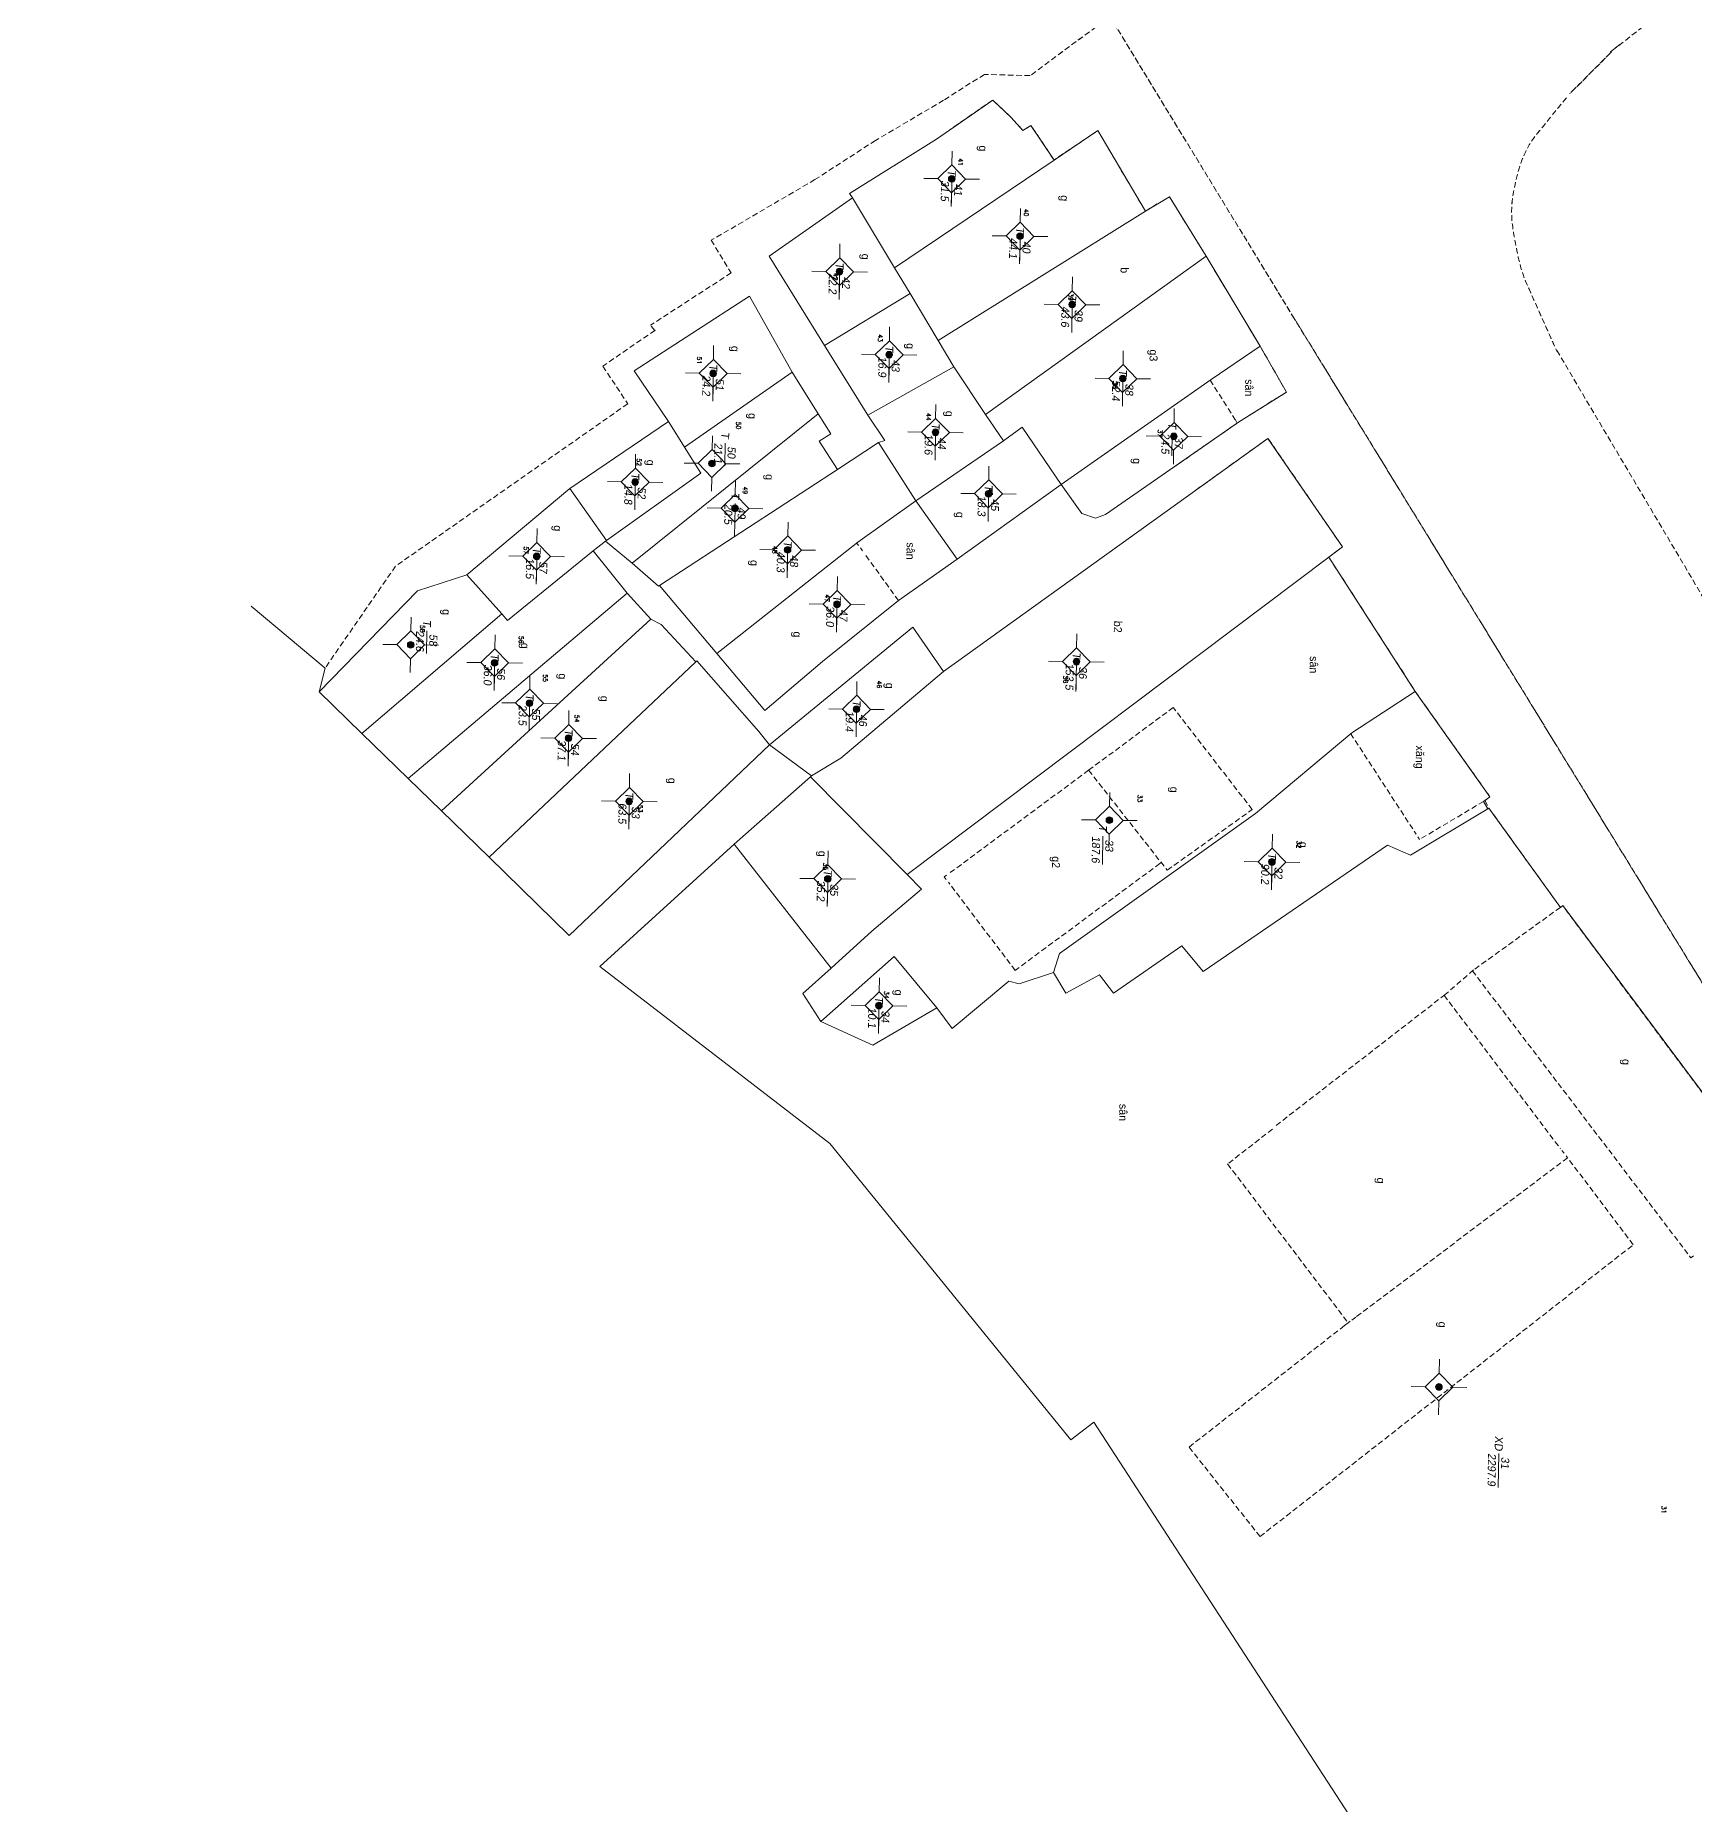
# Model space of a CAD drawing. Extents: x 601689 to 602595, y 1189742 to 1190763.
# Drawn here: x 601705 to 601779.6, y 1190506.8 to 1190586.4 of the extents above; entities that cross this region are included whole.
import ezdxf
from ezdxf.enums import TextEntityAlignment as Align

# ---------------------------------------------------------------- set-up
doc = ezdxf.new("R2010")
doc.units = 0
doc.header["$MEASUREMENT"] = 0
doc.linetypes.add('HIDDEN', pattern=[0.375, 0.25, -0.125])
for name, color, linetype in [('10', 250, 'Continuous'), ('11', 7, 'Continuous'), ('13', 7, 'Continuous'), ('14', 7, 'Continuous'), ('15', 7, 'Continuous'), ('22', 7, 'Continuous'), ('31', 7, 'Continuous'), ('53', 7, 'Continuous')]:
    doc.layers.add(name, color=color, linetype=linetype)
doc.layers.get('0').off()
doc.styles.add('ROMANS', font='ROMANS')
doc.styles.add('TXT', font='vnshx.shx')

# ---------------------------------------------------------------- blocks, each defined once
blk = doc.blocks.new('*M3054305430543054')
at = {"layer": '13', "color": 3, "linetype": 'Continuous', "lineweight": 0}
blk.add_line((602319.919, 1189429.41), (602321.449, 1189429.41), dxfattribs=at)
at = {"layer": '13', "color": 3, "linetype": 'Continuous', "lineweight": 0, "style": 'TXT', "oblique": 7.60551}
blk.add_text('XD', height=0.36, dxfattribs=at).set_placement((602319.8, 1189429.41), align=Align.MIDDLE_RIGHT)
for s, p in [('31', (602320.069, 1189429.71)), ('2297.9', (602319.919, 1189429.11))]:
    blk.add_text(s, height=0.36, dxfattribs=at).set_placement(p, align=Align.MIDDLE_LEFT)
blk = doc.blocks.new('*M3055305530553055')
at = {"layer": '13', "color": 3, "linetype": 'Continuous', "lineweight": 0}
blk.add_line((602296.407, 1189421.551), (602297.427, 1189421.551), dxfattribs=at)
at = {"layer": '13', "color": 3, "linetype": 'Continuous', "lineweight": 0, "style": 'TXT', "oblique": 7.60551}
blk.add_text('T', height=0.36, dxfattribs=at).set_placement((602296.21, 1189421.551), align=Align.MIDDLE_RIGHT)
for s, p in [('32', (602296.557, 1189421.851)), ('90.2', (602296.407, 1189421.251))]:
    blk.add_text(s, height=0.36, dxfattribs=at).set_placement(p, align=Align.MIDDLE_LEFT)
blk = doc.blocks.new('*M3056305630563056')
at = {"layer": '13', "color": 3, "linetype": 'Continuous', "lineweight": 0}
blk.add_line((602277.326, 1189416.855), (602278.346, 1189416.855), dxfattribs=at)
at = {"layer": '13', "color": 3, "linetype": 'Continuous', "lineweight": 0, "style": 'TXT', "oblique": 7.60551}
blk.add_text('T', height=0.36, dxfattribs=at).set_placement((602277.129, 1189416.855), align=Align.MIDDLE_RIGHT)
for s, p in [('37', (602277.476, 1189417.155)), ('24.5', (602277.326, 1189416.555))]:
    blk.add_text(s, height=0.36, dxfattribs=at).set_placement(p, align=Align.MIDDLE_LEFT)
blk = doc.blocks.new('*M3057305730573057')
at = {"layer": '13', "color": 3, "linetype": 'Continuous', "lineweight": 0}
blk.add_line((602274.759, 1189414.523), (602275.779, 1189414.523), dxfattribs=at)
at = {"layer": '13', "color": 3, "linetype": 'Continuous', "lineweight": 0, "style": 'TXT', "oblique": 7.60551}
blk.add_text('T', height=0.36, dxfattribs=at).set_placement((602274.562, 1189414.523), align=Align.MIDDLE_RIGHT)
for s, p in [('52.4', (602274.759, 1189414.223)), ('38', (602274.909, 1189414.823))]:
    blk.add_text(s, height=0.36, dxfattribs=at).set_placement(p, align=Align.MIDDLE_LEFT)
blk = doc.blocks.new('*M3058305830583058')
at = {"layer": '13', "color": 3, "linetype": 'Continuous', "lineweight": 0}
blk.add_line((602294.636, 1189414.205), (602295.911, 1189414.205), dxfattribs=at)
at = {"layer": '13', "color": 3, "linetype": 'Continuous', "lineweight": 0, "style": 'TXT', "oblique": 7.60551}
blk.add_text('T', height=0.36, dxfattribs=at).set_placement((602294.439, 1189414.205), align=Align.MIDDLE_RIGHT)
for s, p in [('33', (602294.786, 1189414.505)), ('187.6', (602294.636, 1189413.905))]:
    blk.add_text(s, height=0.36, dxfattribs=at).set_placement(p, align=Align.MIDDLE_LEFT)
blk = doc.blocks.new('*M3059305930593059')
at = {"layer": '13', "color": 3, "linetype": 'Continuous', "lineweight": 0}
blk.add_line((602287.525, 1189412.619), (602288.8, 1189412.619), dxfattribs=at)
at = {"layer": '13', "color": 3, "linetype": 'Continuous', "lineweight": 0, "style": 'TXT', "oblique": 7.60551}
blk.add_text('T', height=0.36, dxfattribs=at).set_placement((602287.328, 1189412.619), align=Align.MIDDLE_RIGHT)
for s, p in [('36', (602287.675, 1189412.919)), ('153.5', (602287.525, 1189412.319))]:
    blk.add_text(s, height=0.36, dxfattribs=at).set_placement(p, align=Align.MIDDLE_LEFT)
blk = doc.blocks.new('*M3060306030603060')
at = {"layer": '13', "color": 3, "linetype": 'Continuous', "lineweight": 0}
blk.add_line((602271.466, 1189412.191), (602272.486, 1189412.191), dxfattribs=at)
at = {"layer": '13', "color": 3, "linetype": 'Continuous', "lineweight": 0, "style": 'TXT', "oblique": 7.60551}
blk.add_text('T', height=0.36, dxfattribs=at).set_placement((602271.269, 1189412.191), align=Align.MIDDLE_RIGHT)
for s, p in [('43.6', (602271.466, 1189411.891)), ('39', (602271.616, 1189412.491))]:
    blk.add_text(s, height=0.36, dxfattribs=at).set_placement(p, align=Align.MIDDLE_LEFT)
blk = doc.blocks.new('*M3061306130613061')
at = {"layer": '13', "color": 3, "linetype": 'Continuous', "lineweight": 0}
blk.add_line((602268.422, 1189409.803), (602269.442, 1189409.803), dxfattribs=at)
at = {"layer": '13', "color": 3, "linetype": 'Continuous', "lineweight": 0, "style": 'TXT', "oblique": 7.60551}
blk.add_text('T', height=0.36, dxfattribs=at).set_placement((602268.225, 1189409.803), align=Align.MIDDLE_RIGHT)
for s, p in [('44.1', (602268.422, 1189409.503)), ('40', (602268.572, 1189410.103))]:
    blk.add_text(s, height=0.36, dxfattribs=at).set_placement(p, align=Align.MIDDLE_LEFT)
blk = doc.blocks.new('*M3062306230623062')
at = {"layer": '13', "color": 3, "linetype": 'Continuous', "lineweight": 0}
blk.add_line((602280.031, 1189408.552), (602281.051, 1189408.552), dxfattribs=at)
at = {"layer": '13', "color": 3, "linetype": 'Continuous', "lineweight": 0, "style": 'TXT', "oblique": 7.60551}
for s, p in [('45', (602280.181, 1189408.852)), ('18.3', (602280.031, 1189408.252))]:
    blk.add_text(s, height=0.36, dxfattribs=at).set_placement(p, align=Align.MIDDLE_LEFT)
blk.add_text('T', height=0.36, dxfattribs=at).set_placement((602279.834, 1189408.552), align=Align.MIDDLE_RIGHT)
blk = doc.blocks.new('*M3063306330633063')
at = {"layer": '13', "color": 3, "linetype": 'Continuous', "lineweight": 0}
blk.add_line((602265.886, 1189406.691), (602266.906, 1189406.691), dxfattribs=at)
at = {"layer": '13', "color": 3, "linetype": 'Continuous', "lineweight": 0, "style": 'TXT', "oblique": 7.60551}
blk.add_text('T', height=0.36, dxfattribs=at).set_placement((602265.689, 1189406.691), align=Align.MIDDLE_RIGHT)
for s, p in [('31.5', (602265.886, 1189406.391)), ('41', (602266.036, 1189406.991))]:
    blk.add_text(s, height=0.36, dxfattribs=at).set_placement(p, align=Align.MIDDLE_LEFT)
blk = doc.blocks.new('*M3064306430643064')
at = {"layer": '13', "color": 3, "linetype": 'Continuous', "lineweight": 0}
blk.add_line((602277.3, 1189406.125), (602278.32, 1189406.125), dxfattribs=at)
at = {"layer": '13', "color": 3, "linetype": 'Continuous', "lineweight": 0, "style": 'TXT', "oblique": 7.60551}
for s, p in [('44', (602277.45, 1189406.425)), ('19.6', (602277.3, 1189405.825))]:
    blk.add_text(s, height=0.36, dxfattribs=at).set_placement(p, align=Align.MIDDLE_LEFT)
blk.add_text('T', height=0.36, dxfattribs=at).set_placement((602277.103, 1189406.125), align=Align.MIDDLE_RIGHT)
blk = doc.blocks.new('*M3065306530653065')
at = {"layer": '13', "color": 3, "linetype": 'Continuous', "lineweight": 0}
blk.add_line((602273.839, 1189403.993), (602274.859, 1189403.993), dxfattribs=at)
at = {"layer": '13', "color": 3, "linetype": 'Continuous', "lineweight": 0, "style": 'TXT', "oblique": 7.60551}
blk.add_text('T', height=0.36, dxfattribs=at).set_placement((602273.642, 1189403.993), align=Align.MIDDLE_RIGHT)
for s, p in [('43', (602273.989, 1189404.293)), ('16.9', (602273.839, 1189403.693))]:
    blk.add_text(s, height=0.36, dxfattribs=at).set_placement(p, align=Align.MIDDLE_LEFT)
blk = doc.blocks.new('*M3066306630663066')
at = {"layer": '13', "color": 3, "linetype": 'Continuous', "lineweight": 0}
blk.add_line((602303.128, 1189403.957), (602304.148, 1189403.957), dxfattribs=at)
at = {"layer": '13', "color": 3, "linetype": 'Continuous', "lineweight": 0, "style": 'TXT', "oblique": 7.60551}
blk.add_text('T', height=0.36, dxfattribs=at).set_placement((602302.931, 1189403.957), align=Align.MIDDLE_RIGHT)
for s, p in [('34', (602303.278, 1189404.257)), ('10.1', (602303.128, 1189403.657))]:
    blk.add_text(s, height=0.36, dxfattribs=at).set_placement(p, align=Align.MIDDLE_LEFT)
blk = doc.blocks.new('*M3067306730673067')
at = {"layer": '13', "color": 3, "linetype": 'Continuous', "lineweight": 0}
blk.add_line((602289.809, 1189402.751), (602290.829, 1189402.751), dxfattribs=at)
at = {"layer": '13', "color": 3, "linetype": 'Continuous', "lineweight": 0, "style": 'TXT', "oblique": 7.60551}
for s, p in [('46', (602289.959, 1189403.051)), ('19.4', (602289.809, 1189402.451))]:
    blk.add_text(s, height=0.36, dxfattribs=at).set_placement(p, align=Align.MIDDLE_LEFT)
blk.add_text('T', height=0.36, dxfattribs=at).set_placement((602289.612, 1189402.751), align=Align.MIDDLE_RIGHT)
blk = doc.blocks.new('*M3068306830683068')
at = {"layer": '13', "color": 3, "linetype": 'Continuous', "lineweight": 0}
blk.add_line((602285.101, 1189401.807), (602286.121, 1189401.807), dxfattribs=at)
at = {"layer": '13', "color": 3, "linetype": 'Continuous', "lineweight": 0, "style": 'TXT', "oblique": 7.60551}
blk.add_text('T', height=0.36, dxfattribs=at).set_placement((602284.904, 1189401.807), align=Align.MIDDLE_RIGHT)
for s, p in [('36.0', (602285.101, 1189401.507)), ('47', (602285.251, 1189402.107))]:
    blk.add_text(s, height=0.36, dxfattribs=at).set_placement(p, align=Align.MIDDLE_LEFT)
blk = doc.blocks.new('*M3069306930693069')
at = {"layer": '13', "color": 3, "linetype": 'Continuous', "lineweight": 0}
blk.add_line((602270.134, 1189401.705), (602271.154, 1189401.705), dxfattribs=at)
at = {"layer": '13', "color": 3, "linetype": 'Continuous', "lineweight": 0, "style": 'TXT', "oblique": 7.60551}
blk.add_text('T', height=0.36, dxfattribs=at).set_placement((602269.937, 1189401.705), align=Align.MIDDLE_RIGHT)
for s, p in [('42', (602270.284, 1189402.005)), ('22.2', (602270.134, 1189401.405))]:
    blk.add_text(s, height=0.36, dxfattribs=at).set_placement(p, align=Align.MIDDLE_LEFT)
blk = doc.blocks.new('*M3070307030703070')
at = {"layer": '13', "color": 3, "linetype": 'Continuous', "lineweight": 0}
blk.add_line((602297.455, 1189401.567), (602298.475, 1189401.567), dxfattribs=at)
at = {"layer": '13', "color": 3, "linetype": 'Continuous', "lineweight": 0, "style": 'TXT', "oblique": 7.60551}
blk.add_text('T', height=0.36, dxfattribs=at).set_placement((602297.258, 1189401.567), align=Align.MIDDLE_RIGHT)
for s, p in [('35', (602297.605, 1189401.867)), ('35.2', (602297.455, 1189401.267))]:
    blk.add_text(s, height=0.36, dxfattribs=at).set_placement(p, align=Align.MIDDLE_LEFT)
blk = doc.blocks.new('*M3071307130713071')
at = {"layer": '13', "color": 3, "linetype": 'Continuous', "lineweight": 0}
blk.add_line((602282.686, 1189399.549), (602283.706, 1189399.549), dxfattribs=at)
at = {"layer": '13', "color": 3, "linetype": 'Continuous', "lineweight": 0, "style": 'TXT', "oblique": 7.60551}
blk.add_text('T', height=0.36, dxfattribs=at).set_placement((602282.489, 1189399.549), align=Align.MIDDLE_RIGHT)
for s, p in [('40.3', (602282.686, 1189399.249)), ('48', (602282.836, 1189399.849))]:
    blk.add_text(s, height=0.36, dxfattribs=at).set_placement(p, align=Align.MIDDLE_LEFT)
blk = doc.blocks.new('*M3072307230723072')
at = {"layer": '13', "color": 3, "linetype": 'Continuous', "lineweight": 0}
blk.add_line((602280.853, 1189397.154), (602281.873, 1189397.154), dxfattribs=at)
at = {"layer": '13', "color": 3, "linetype": 'Continuous', "lineweight": 0, "style": 'TXT', "oblique": 7.60551}
blk.add_text('T', height=0.36, dxfattribs=at).set_placement((602280.656, 1189397.154), align=Align.MIDDLE_RIGHT)
for s, p in [('20.5', (602280.853, 1189396.854)), ('49', (602281.003, 1189397.454))]:
    blk.add_text(s, height=0.36, dxfattribs=at).set_placement(p, align=Align.MIDDLE_LEFT)
blk = doc.blocks.new('*M3073307330733073')
at = {"layer": '13', "color": 3, "linetype": 'Continuous', "lineweight": 0}
blk.add_line((602278.85, 1189396.088), (602279.87, 1189396.088), dxfattribs=at)
at = {"layer": '13', "color": 3, "linetype": 'Continuous', "lineweight": 0, "style": 'TXT', "oblique": 7.60551}
blk.add_text('T', height=0.36, dxfattribs=at).set_placement((602278.653, 1189396.088), align=Align.MIDDLE_RIGHT)
for s, p in [('50', (602279, 1189396.388)), ('21.1', (602278.85, 1189395.788))]:
    blk.add_text(s, height=0.36, dxfattribs=at).set_placement(p, align=Align.MIDDLE_LEFT)
blk = doc.blocks.new('*M3074307430743074')
at = {"layer": '13', "color": 3, "linetype": 'Continuous', "lineweight": 0}
blk.add_line((602274.795, 1189396.084), (602275.815, 1189396.084), dxfattribs=at)
at = {"layer": '13', "color": 3, "linetype": 'Continuous', "lineweight": 0, "style": 'TXT', "oblique": 7.60551}
blk.add_text('T', height=0.36, dxfattribs=at).set_placement((602274.598, 1189396.084), align=Align.MIDDLE_RIGHT)
for s, p in [('51', (602274.945, 1189396.384)), ('24.2', (602274.795, 1189395.784))]:
    blk.add_text(s, height=0.36, dxfattribs=at).set_placement(p, align=Align.MIDDLE_LEFT)
blk = doc.blocks.new('*M3075307530753075')
at = {"layer": '13', "color": 3, "linetype": 'Continuous', "lineweight": 0}
blk.add_line((602279.732, 1189392.643), (602280.752, 1189392.643), dxfattribs=at)
at = {"layer": '13', "color": 3, "linetype": 'Continuous', "lineweight": 0, "style": 'TXT', "oblique": 7.60551}
for s, p in [('52', (602279.882, 1189392.943)), ('14.8', (602279.732, 1189392.343))]:
    blk.add_text(s, height=0.36, dxfattribs=at).set_placement(p, align=Align.MIDDLE_LEFT)
blk.add_text('T', height=0.36, dxfattribs=at).set_placement((602279.535, 1189392.643), align=Align.MIDDLE_RIGHT)
blk = doc.blocks.new('*M3076307630763076')
at = {"layer": '13', "color": 3, "linetype": 'Continuous', "lineweight": 0}
blk.add_line((602294.103, 1189392.585), (602295.123, 1189392.585), dxfattribs=at)
at = {"layer": '13', "color": 3, "linetype": 'Continuous', "lineweight": 0, "style": 'TXT', "oblique": 7.60551}
for s, p in [('53', (602294.253, 1189392.885)), ('63.5', (602294.103, 1189392.285))]:
    blk.add_text(s, height=0.36, dxfattribs=at).set_placement(p, align=Align.MIDDLE_LEFT)
blk.add_text('T', height=0.36, dxfattribs=at).set_placement((602293.906, 1189392.585), align=Align.MIDDLE_RIGHT)
blk = doc.blocks.new('*M3077307730773077')
at = {"layer": '13', "color": 3, "linetype": 'Continuous', "lineweight": 0}
blk.add_line((602291.304, 1189389.813), (602292.324, 1189389.813), dxfattribs=at)
at = {"layer": '13', "color": 3, "linetype": 'Continuous', "lineweight": 0, "style": 'TXT', "oblique": 7.60551}
blk.add_text('T', height=0.36, dxfattribs=at).set_placement((602291.107, 1189389.813), align=Align.MIDDLE_RIGHT)
for s, p in [('54', (602291.454, 1189390.113)), ('37.1', (602291.304, 1189389.513))]:
    blk.add_text(s, height=0.36, dxfattribs=at).set_placement(p, align=Align.MIDDLE_LEFT)
blk = doc.blocks.new('*M3078307830783078')
at = {"layer": '13', "color": 3, "linetype": 'Continuous', "lineweight": 0}
blk.add_line((602283.141, 1189388.261), (602284.161, 1189388.261), dxfattribs=at)
at = {"layer": '13', "color": 3, "linetype": 'Continuous', "lineweight": 0, "style": 'TXT', "oblique": 7.60551}
blk.add_text('T', height=0.36, dxfattribs=at).set_placement((602282.944, 1189388.261), align=Align.MIDDLE_RIGHT)
for s, p in [('16.5', (602283.141, 1189387.961)), ('57', (602283.291, 1189388.561))]:
    blk.add_text(s, height=0.36, dxfattribs=at).set_placement(p, align=Align.MIDDLE_LEFT)
blk = doc.blocks.new('*M3079307930793079')
at = {"layer": '13', "color": 3, "linetype": 'Continuous', "lineweight": 0}
blk.add_line((602289.746, 1189388.031), (602290.766, 1189388.031), dxfattribs=at)
at = {"layer": '13', "color": 3, "linetype": 'Continuous', "lineweight": 0, "style": 'TXT', "oblique": 7.60551}
blk.add_text('T', height=0.36, dxfattribs=at).set_placement((602289.549, 1189388.031), align=Align.MIDDLE_RIGHT)
for s, p in [('55', (602289.896, 1189388.331)), ('23.5', (602289.746, 1189387.731))]:
    blk.add_text(s, height=0.36, dxfattribs=at).set_placement(p, align=Align.MIDDLE_LEFT)
blk = doc.blocks.new('*M3080308030803080')
at = {"layer": '13', "color": 3, "linetype": 'Continuous', "lineweight": 0}
blk.add_line((602287.955, 1189386.435), (602288.975, 1189386.435), dxfattribs=at)
at = {"layer": '13', "color": 3, "linetype": 'Continuous', "lineweight": 0, "style": 'TXT', "oblique": 7.60551}
blk.add_text('T', height=0.36, dxfattribs=at).set_placement((602287.758, 1189386.435), align=Align.MIDDLE_RIGHT)
for s, p in [('56', (602288.105, 1189386.735)), ('36.0', (602287.955, 1189386.135))]:
    blk.add_text(s, height=0.36, dxfattribs=at).set_placement(p, align=Align.MIDDLE_LEFT)
blk = doc.blocks.new('*M3081308130813081')
at = {"layer": '13', "color": 3, "linetype": 'Continuous', "lineweight": 0}
blk.add_line((602287.202, 1189382.645), (602288.222, 1189382.645), dxfattribs=at)
at = {"layer": '13', "color": 3, "linetype": 'Continuous', "lineweight": 0, "style": 'TXT', "oblique": 7.60551}
blk.add_text('T', height=0.36, dxfattribs=at).set_placement((602287.005, 1189382.645), align=Align.MIDDLE_RIGHT)
for s, p in [('58', (602287.352, 1189382.945)), ('24.6', (602287.202, 1189382.345))]:
    blk.add_text(s, height=0.36, dxfattribs=at).set_placement(p, align=Align.MIDDLE_LEFT)
blk = doc.blocks.new('Q')
at = {"color": 7, "linetype": 'Continuous', "lineweight": 0, "style": 'TXT'}
for s, height, p in [('%%167o v%%207 th%%184ng 10 n%%168m 2001 %%174%%213n th%%184ng 5 n%%168m 2002', 0.5, (0, 5.4)), ('Ki%%211m tra th%%184ng      n%%168m', 0.5, (21, 5.4)), ('C%%172 quan %%174o v%%207: X%%221 nghi%%214p PTCN Tr%%190c %%174%%222a - B%%182n %%174%%229 ', 0.5, (0, 4.4)), ('C%%172 quan ki%%211m tra: C%%171ng ty XNK v%%181 t%%173 v%%202n d%%222ch v%%244 %%167o %%174%%185c B%%182n %%174%%229', 0.499998, (21, 4.4))]:
    blk.add_text(s, height=height, dxfattribs=at).set_placement(p)
blk = doc.blocks.new('CENTRD')
at = {"layer": '11', "linetype": 'Continuous', "lineweight": 0}
h = blk.add_hatch(color=2, dxfattribs=at)
edge = h.paths.add_edge_path()
edge.add_arc((0, 0), 0.15, 0, 360)
at = {"layer": '11', "color": 2, "linetype": 'Continuous', "lineweight": 0}
for p, q in [((0, 1.25), (0, 0.625)), ((-0.625, 0), (-1.25, 0)), ((0, 0.625), (-0.625, 0)), ((-0.625, 0), (0, -0.625)), ((0.625, 0), (0, 0.625)), ((0, -0.625), (0.625, 0)), ((1.25, 0), (0.625, 0)), ((0, -0.625), (0, -1.25))]:
    blk.add_line(p, q, dxfattribs=at)
blk.add_circle((0, 0), 0.15, dxfattribs=at)

msp = doc.modelspace()

# ---------------------------------------------------------------- linework, layer by layer
at = {"layer": '10', "color": 7, "linetype": 'Continuous', "lineweight": 0}
for p, q in [((601750.806, 1190580.824), (601743.629, 1190575.972)), ((601741.733, 1190579.118), (601743.629, 1190575.972)), ((601754.914, 1190578.527), (601745.595, 1190572.705)), ((601743.629, 1190575.972), (601744.323, 1190574.812)), ((601757.647, 1190576.499), (601747.719, 1190569.376)), ((601757.647, 1190576.499), (601760.082, 1190572.445)), ((601740.471, 1190572.475), (601744.323, 1190574.812)), ((601744.323, 1190574.812), (601745.595, 1190572.705)), ((601745.595, 1190572.705), (601746.298, 1190571.524)), ((601742.418, 1190569.338), (601740.471, 1190572.475)), ((601734.168, 1190567.911), (601739.024, 1190571.275)), ((601739.024, 1190571.275), (601740.188, 1190569.409)), ((601742.418, 1190569.338), (601746.298, 1190571.524)), ((601746.298, 1190571.524), (601747.719, 1190569.376)), ((601740.188, 1190569.409), (601731.816, 1190562.683)), ((601747.719, 1190569.376), (601748.523, 1190568.194)), ((601729.003, 1190566.052), (601733.454, 1190569.061)), ((601733.454, 1190569.061), (601734.168, 1190567.911)), ((601741.064, 1190566.906), (601742.901, 1190568.121)), ((601744.585, 1190565.488), (601742.901, 1190568.121)), ((601744.585, 1190565.488), (601748.523, 1190568.194)), ((601733.053, 1190561.686), (601741.064, 1190566.906)), ((601751.125, 1190566.229), (601746.439, 1190562.862)), ((601724.379, 1190562.165), (601729.003, 1190566.052)), ((601729.003, 1190566.052), (601730.661, 1190563.709)), ((601746.439, 1190562.862), (601744.585, 1190565.488)), ((601730.61, 1190563.669), (601730.064, 1190563.247)), ((601730.064, 1190563.247), (601731.597, 1190561.336)), ((601730.61, 1190563.669), (601730.661, 1190563.709)), ((601730.61, 1190563.669), (601731.816, 1190562.683)), ((601731.816, 1190562.683), (601733.002, 1190561.646)), ((601744.195, 1190548.673), (601763.171, 1190562.953)), ((601763.171, 1190562.953), (601767.059, 1190556.919)), ((601724.379, 1190562.165), (601725.955, 1190560.404)), ((601733.002, 1190561.646), (601733.053, 1190561.686)), ((601735.63, 1190558.621), (601733.053, 1190561.686)), ((601731.597, 1190561.336), (601721.733, 1190553.001)), ((601731.597, 1190561.336), (601732.662, 1190560.171)), ((601725.955, 1190560.404), (601719.65, 1190555.02)), ((601732.662, 1190560.171), (601723.233, 1190551.54)), ((601734.676, 1190558.254), (601725.374, 1190549.451)), ((601739.886, 1190553.112), (601739.835, 1190553.072)), ((601739.835, 1190553.072), (601744.195, 1190548.673)), ((601736.413, 1190550.05), (601740.777, 1190544.469))]:
    msp.add_line(p, q, dxfattribs=at)
for points in [[(601750.806, 1190580.824), (601749.767, 1190582.378), (601749.394, 1190582.153), (601748.872, 1190582.74), (601748.043, 1190583.521), (601745.508, 1190581.766), (601741.594, 1190579.32), (601741.733, 1190579.118)], [(601754.914, 1190578.527), (601752.774, 1190582.147), (601750.806, 1190580.824)], [(601740.471, 1190572.475), (601737.976, 1190576.499), (601741.733, 1190579.118)], [(601754.914, 1190578.527), (601756.004, 1190579.172), (601757.647, 1190576.499)], [(601733.454, 1190569.061), (601731.905, 1190571.332), (601737.101, 1190574.701), (601739.024, 1190571.275)], [(601760.082, 1190572.445), (601757.881, 1190570.956), (601751.125, 1190566.229)], [(601760.082, 1190572.445), (601761.264, 1190570.38), (601759.105, 1190569.029), (601753.127, 1190564.871), (601752.676, 1190564.717), (601752.057, 1190564.915), (601751.125, 1190566.229)], [(601740.188, 1190569.409), (601740.756, 1190568.501), (601740.231, 1190568.168), (601741.064, 1190566.906)], [(601742.901, 1190568.121), (601743.192, 1190568.207), (601742.418, 1190569.338)], [(601748.523, 1190568.194), (601749.371, 1190568.803), (601751.125, 1190566.229)], [(601734.168, 1190567.911), (601734.902, 1190566.731), (601730.661, 1190563.709)], [(601763.171, 1190562.953), (601763.788, 1190563.415), (601760.434, 1190568.301), (601745.831, 1190557.811)], [(601744.585, 1190565.488), (601741.98, 1190563.623), (601735.63, 1190558.621)], [(601730.064, 1190563.247), (601726.211, 1190560.11), (601725.955, 1190560.404)], [(601746.439, 1190562.862), (601743.804, 1190560.999), (601740.376, 1190558.265), (601737.785, 1190556.06), (601735.63, 1190558.621)], [(601717.726, 1190556.896), (601722.149, 1190561.436), (601724.379, 1190562.165)], [(601732.662, 1190560.171), (601733.119, 1190559.925), (601734.676, 1190558.254)], [(601737.995, 1190554.508), (601744.447, 1190559.8), (601745.831, 1190557.811)], [(601737.995, 1190554.508), (601737.513, 1190555.114), (601734.726, 1190558.293), (601734.676, 1190558.254)], [(601745.831, 1190557.811), (601741.207, 1190553.914), (601739.886, 1190553.112)], [(601767.059, 1190556.919), (601764.204, 1190555.059), (601759.873, 1190551.427), (601751.057, 1190545.119), (601750.774, 1190544.262)], [(601767.059, 1190556.919), (601770.424, 1190552.173), (601770.141, 1190551.967), (601770.327, 1190551.634)], [(601770.327, 1190551.634), (601766.848, 1190549.552), (601765.814, 1190549.996), (601757.516, 1190544.31), (601756.552, 1190545.473), (601753.482, 1190543.345), (601752.843, 1190544.164), (601751.342, 1190543.344), (601750.774, 1190544.262)], [(601770.327, 1190551.634), (601770.377, 1190551.664), (601773.596, 1190547.2), (601773.698, 1190547.278), (601785.443, 1190531.576), (601793.02, 1190521.102), (601798.57, 1190511.665), (601797.217, 1190510.704)], [(601740.777, 1190544.469), (601742.6, 1190546.124), (601744.836, 1190548.024), (601744.195, 1190548.673)], [(601745.523, 1190542.674), (601743.604, 1190544.991), (601740.314, 1190542.065)], [(601740.314, 1190542.065), (601739.502, 1190543.326), (601740.777, 1190544.469)], [(601750.774, 1190544.262), (601749.238, 1190543.753), (601748.77, 1190543.88), (601746.22, 1190541.744), (601745.523, 1190542.674)], [(601745.523, 1190542.674), (601742.649, 1190541.003), (601740.314, 1190542.065)]]:
    msp.add_lwpolyline(points, dxfattribs=at)
at = {"layer": '14', "color": 6, "linetype": 'HIDDEN', "lineweight": 0}
for p, q in [((601757.83, 1190570.917), (601758.986, 1190569.101)), ((601758.986, 1190569.101), (601759.054, 1190568.99)), ((601742.008, 1190563.483), (601741.929, 1190563.584)), ((601742.184, 1190563.241), (601742.086, 1190563.372)), ((601743.804, 1190560.999), (601742.272, 1190563.12)), ((601752.36, 1190553.371), (601756.047, 1190556.1)), ((601756.047, 1190556.1), (601756.168, 1190556.189)), ((601759.726, 1190551.599), (601756.168, 1190556.189)), ((601764.153, 1190555.019), (601767.101, 1190550.498)), ((601752.36, 1190553.371), (601746.096, 1190548.736)), ((601752.36, 1190553.371), (601755.898, 1190548.872)), ((601770.141, 1190551.967), (601767.257, 1190550.256)), ((601755.898, 1190548.872), (601759.615, 1190551.521)), ((601759.615, 1190551.521), (601759.726, 1190551.599)), ((601767.179, 1190550.377), (601767.257, 1190550.256)), ((601755.572, 1190549.176), (601749.056, 1190544.366)), ((601755.623, 1190549.216), (601755.572, 1190549.176)), ((601745.965, 1190548.648), (601745.863, 1190548.569)), ((601745.952, 1190548.448), (601745.863, 1190548.569)), ((601749.056, 1190544.366), (601746.05, 1190548.327)), ((601773.596, 1190547.2), (601769.687, 1190544.383)), ((601769.687, 1190544.383), (601768.412, 1190543.28)), ((601769.637, 1190544.344), (601779.411, 1190531.508)), ((601768.412, 1190543.28), (601760.72, 1190537.325)), ((601768.361, 1190543.241), (601773.597, 1190536.348)), ((601760.638, 1190537.227), (601758.617, 1190535.654)), ((601773.666, 1190536.267), (601773.765, 1190536.136)), ((601773.853, 1190536.015), (601773.922, 1190535.925)), ((601758.617, 1190535.654), (601764.039, 1190528.509)), ((601773.922, 1190535.925), (601764.403, 1190528.784)), ((601776.878, 1190532.023), (601773.922, 1190535.925)), ((601760.077, 1190518.893), (601776.878, 1190532.023)), ((601779.411, 1190531.508), (601779.46, 1190531.438)), ((601779.582, 1190531.526), (601779.46, 1190531.438)), ((601764.383, 1190528.764), (601764.201, 1190528.627)), ((601756.882, 1190522.918), (601763.877, 1190528.382)), ((601763.877, 1190528.382), (601764.039, 1190528.509)), ((601764.13, 1190528.588), (601764.039, 1190528.509)), ((601757.02, 1190522.736), (601756.882, 1190522.918)), ((601760.077, 1190518.893), (601757.02, 1190522.736))]:
    msp.add_line(p, q, dxfattribs=at)
at = {"layer": '22', "color": 7, "linetype": 'HIDDEN', "lineweight": 0}
for p, q in [((601752.699, 1190586.818), (601749.728, 1190584.619)), ((601752.097, 1190586.373), (601749.728, 1190584.619)), ((601753.889, 1190586.347), (601760.895, 1190574.865)), ((601775.833, 1190585.63), (601774.018, 1190583.805)), ((601776.276, 1190586.022), (601775.844, 1190585.69)), ((601747.669, 1190584.677), (601745.833, 1190583.511)), ((601747.669, 1190584.677), (601745.833, 1190583.511)), ((601749.728, 1190584.619), (601747.669, 1190584.677)), ((601749.728, 1190584.619), (601747.669, 1190584.677)), ((601745.833, 1190583.511), (601742.767, 1190581.704)), ((601742.767, 1190581.704), (601740.043, 1190579.941)), ((601740.043, 1190579.941), (601735.375, 1190577.215)), ((601735.375, 1190577.215), (601736.266, 1190575.743)), ((601736.266, 1190575.743), (601732.643, 1190573.392)), ((601757.647, 1190576.499), (601760.082, 1190572.445)), ((601760.895, 1190574.865), (601787.228, 1190532.001)), ((601732.84, 1190573.16), (601732.643, 1190573.392)), ((601732.84, 1190573.16), (601730.498, 1190571.552)), ((601773.439, 1190572.252), (601784.24, 1190554.024)), ((601730.498, 1190571.552), (601731.615, 1190569.856)), ((601731.615, 1190569.856), (601721.164, 1190562.549)), ((601763.788, 1190563.415), (601763.171, 1190562.953)), ((601721.164, 1190562.549), (601717.991, 1190557.962)), ((601763.171, 1190562.953), (601767.059, 1190556.919)), ((601767.059, 1190556.919), (601770.424, 1190552.173)), ((601770.424, 1190552.173), (601770.192, 1190552.006)), ((601770.192, 1190552.006), (601770.377, 1190551.664)), ((601773.596, 1190547.2), (601770.377, 1190551.664)), ((601773.698, 1190547.278), (601773.596, 1190547.2)), ((601783.379, 1190534.304), (601773.698, 1190547.278))]:
    msp.add_line(p, q, dxfattribs=at)
for points in [[(601824.973, 1190623.409), (601816.282, 1190616.727), (601775.844, 1190585.69)], [(601749.458, 1190591.913), (601753.677, 1190586.695), (601761.541, 1190573.816), (601787.228, 1190532.001)], [(601775.894, 1190585.69), (601774.018, 1190583.805)], [(601750.806, 1190580.824), (601749.767, 1190582.378), (601749.394, 1190582.153), (601748.872, 1190582.74), (601748.043, 1190583.521), (601746.256, 1190582.286)], [(601754.914, 1190578.527), (601752.774, 1190582.147), (601750.806, 1190580.824)], [(601754.914, 1190578.527), (601756.004, 1190579.172), (601757.647, 1190576.499)], [(601760.082, 1190572.445), (601761.264, 1190570.38), (601759.105, 1190569.029), (601756.287, 1190567.068)], [(601763.171, 1190562.953), (601763.788, 1190563.415), (601760.434, 1190568.301), (601757.071, 1190565.886)]]:
    msp.add_lwpolyline(points, dxfattribs=at)
for points, knots in [([(601773.865, 1190583.627), (601773.404, 1190583.06), (601772.944, 1190582.493), (601772.483, 1190581.926), (601771.91, 1190581.222), (601771.657, 1190580.285), (601771.488, 1190579.39), (601771.382, 1190578.834), (601771.371, 1190578.254), (601771.464, 1190577.7), (601771.604, 1190576.864), (601771.745, 1190576.007), (601772.09, 1190575.231), (601772.511, 1190574.289), (601772.931, 1190573.346), (601773.351, 1190572.404)], [0, 0, 0, 0, 0.178962, 0.178962, 0.178962, 0.40141, 0.40141, 0.40141, 0.539371, 0.539371, 0.539371, 0.747256, 0.747256, 0.747256, 1, 1, 1, 1]), ([(601773.865, 1190583.627), (601773.404, 1190583.06), (601772.944, 1190582.493), (601772.483, 1190581.926), (601771.91, 1190581.222), (601771.657, 1190580.285), (601771.488, 1190579.39), (601771.382, 1190578.834), (601771.372, 1190578.254), (601771.464, 1190577.7), (601771.604, 1190576.864), (601771.744, 1190576.006), (601772.09, 1190575.231), (601772.543, 1190574.218), (601772.996, 1190573.205), (601773.448, 1190572.192)], [0, 0, 0, 0, 0.175628, 0.175628, 0.175628, 0.393931, 0.393931, 0.393931, 0.529321, 0.529321, 0.529321, 0.733332, 0.733332, 0.733332, 1, 1, 1, 1])]:
    msp.add_open_spline(points, degree=3, knots=knots, dxfattribs=at)
msp.add_point((601732.84, 1190573.16), dxfattribs=at)
at = {"layer": '31', "color": 92, "linetype": 'Continuous', "lineweight": 0}
for p, q in [((601717.726, 1190556.896), (601719.65, 1190555.02)), ((601719.65, 1190555.02), (601721.733, 1190553.001)), ((601737.995, 1190554.508), (601739.886, 1190553.112)), ((601721.733, 1190553.001), (601723.233, 1190551.54)), ((601739.835, 1190553.072), (601736.413, 1190550.05)), ((601723.233, 1190551.54), (601725.374, 1190549.451))]:
    msp.add_line(p, q, dxfattribs=at)
for points in [[(601717.726, 1190556.896), (601717.991, 1190557.962), (601714.669, 1190560.749)], [(601725.374, 1190549.451), (601728.977, 1190545.941), (601737.995, 1190554.508)], [(601736.413, 1190550.05), (601730.367, 1190544.542), (601740.709, 1190536.58), (601751.566, 1190523.24), (601752.597, 1190524.036), (601789.041, 1190467.993)]]:
    msp.add_lwpolyline(points, dxfattribs=at)

# ---------------------------------------------------------------- block references
at = {"color": 7, "linetype": 'Continuous', "lineweight": 0, "rotation": 269.1680420500809}
msp.add_blockref('Q', (601701.289, 1190587.111), dxfattribs=at)
at = {"layer": '11', "color": 2, "linetype": 'Continuous', "lineweight": 0, "rotation": 269.1680420500809}
for p in [(601746.199, 1190579.978), (601749.273, 1190577.397), (601741.151, 1190575.803), (601751.617, 1190574.319), (601743.385, 1190572.065), (601735.463, 1190571.224), (601753.901, 1190570.992), (601745.467, 1190568.573), (601756.195, 1190568.391), (601735.408, 1190567.169), (601731.951, 1190566.337), (601747.854, 1190565.807), (601736.445, 1190565.151), (601727.52, 1190562.992), (601738.813, 1190563.283), (601741.036, 1190560.836), (601721.846, 1190559.013), (601725.624, 1190558.205), (601751.812, 1190558.255), (601727.194, 1190556.391), (601741.912, 1190556.115), (601728.953, 1190554.808), (601731.684, 1190551.969), (601753.294, 1190551.122), (601760.614, 1190549.244), (601740.617, 1190548.487), (601742.924, 1190542.779), (601768.131, 1190525.621)]:
    msp.add_blockref('CENTRD', p, dxfattribs=at)
at = {"layer": '13', "color": 3, "linetype": 'Continuous', "lineweight": 0, "rotation": 269.1680420500809}
for name, p in [('*M3063306330633063', (-578790.27, 1810052.359)), ('*M3061306130613061', (-578790.27, 1810052.359)), ('*M3069306930693069', (-578790.27, 1810052.359)), ('*M3060306030603060', (-578790.27, 1810052.359)), ('*M3065306530653065', (-578790.27, 1810052.359)), ('*M3074307430743074', (-578790.27, 1810052.359)), ('*M3057305730573057', (-578790.27, 1810052.359)), ('*M3064306430643064', (-578790.27, 1810052.359)), ('*M3056305630563056', (-578790.339, 1810052.576)), ('*M3073307330733073', (-578789.68, 1810053.355)), ('*M3075307530753075', (-578790.27, 1810052.359)), ('*M3062306230623062', (-578790.27, 1810052.359)), ('*M3072307230723072', (-578790.265, 1810052.647)), ('*M3078307830783078', (-578790.27, 1810052.359)), ('*M3071307130713071', (-578790.27, 1810052.359)), ('*M3068306830683068', (-578790.27, 1810052.359)), ('*M3081308130813081', (-578789.54, 1810053.066)), ('*M3080308030803080', (-578790.27, 1810052.359)), ('*M3059305930593059', (-578790.27, 1810052.359)), ('*M3079307930793079', (-578790.27, 1810052.359)), ('*M3067306730673067', (-578790.27, 1810052.359)), ('*M3077307730773077', (-578790.27, 1810052.359)), ('*M3076307630763076', (-578790.27, 1810052.359)), ('*M3058305830583058', (-578790.566, 1810051.716)), ('*M3055305530553055', (-578790.27, 1810052.359)), ('*M3070307030703070', (-578790.27, 1810052.359)), ('*M3066306630663066', (-578790.27, 1810052.359)), ('*M3054305430543054', (-578787.582, 1810049.447))]:
    msp.add_blockref(name, p, dxfattribs=at)

# ---------------------------------------------------------------- texts
at = {"layer": '15', "color": 7, "linetype": 'Continuous', "lineweight": 0, "style": 'TXT'}
for s, p in [('g', (601747.614, 1190581.478)), ('g', (601751.284, 1190579.237)), ('g', (601742.328, 1190576.61)), ('b', (601753.98, 1190576)), ('g', (601744.343, 1190572.582)), ('g', (601736.46, 1190572.46)), ('g3', (601755.289, 1190572.301)), ('s%%169n', (601759.591, 1190570.963)), ('g', (601737.23, 1190569.439)), ('g', (601746.101, 1190569.537)), ('g', (601732.651, 1190567.342)), ('g', (601754.542, 1190567.411)), ('g', (601738.002, 1190566.689)), ('g', (601746.579, 1190564.991)), ('g', (601728.469, 1190564.389)), ('s%%169n', (601744.35, 1190563.621)), ('g', (601737.319, 1190562.828)), ('g', (601723.458, 1190560.617)), ('b2', (601753.682, 1190560.093)), ('g', (601726.997, 1190559.099)), ('g', (601739.254, 1190559.611)), ('s%%169n', (601762.5, 1190558.502)), ('g', (601728.689, 1190557.726)), ('g', (601730.574, 1190556.719)), ('g', (601743.413, 1190557.304)), (' x%%168ng', (601767.278, 1190554.616)), ('g', (601733.624, 1190553.028)), ('g', (601756.219, 1190552.628)), ('g', (601740.379, 1190549.745)), ('g2', (601750.897, 1190549.5)), ('g', (601762.036, 1190550.148)), ('g', (601743.814, 1190543.498)), ('g', (601776.563, 1190540.378)), ('s%%169n', (601753.924, 1190538.358)), ('g', (601765.519, 1190535.04)), ('g', (601768.29, 1190528.561))]:
    msp.add_text(s, height=0.36, rotation=269.21439, dxfattribs=at).set_placement(p, align=Align.MIDDLE_LEFT)
at = {"layer": '53', "color": 200, "linetype": 'Continuous', "lineweight": 0, "style": 'ROMANS'}
for s, p in [('41', (601746.597, 1190580.901)), ('40', (601749.556, 1190578.63)), ('42', (601740.966, 1190575.748)), ('39', (601751.563, 1190574.832)), ('43', (601742.988, 1190572.98)), ('51', (601734.844, 1190571.982)), ('38', (601753.56, 1190570.865)), ('44', (601745.159, 1190569.44)), ('50', (601736.604, 1190569.047)), ('37', (601755.58, 1190568.697)), ('52', (601732.131, 1190567.399)), ('49', (601736.904, 1190566.133)), ('45', (601747.934, 1190566.062)), ('57', (601727.046, 1190563.438)), ('48', (601738.237, 1190563.455)), ('47', (601740.597, 1190561.282)), ('58', (601722.378, 1190559.902)), ('56', (601726.821, 1190559.411)), ('55', (601727.908, 1190557.686)), ('36', (601751.328, 1190557.625)), ('46', (601742.944, 1190557.4)), ('54', (601729.333, 1190555.866)), ('33', (601754.675, 1190552.269)), ('53', (601732.187, 1190551.807)), ('32', (601761.827, 1190550.201)), ('35', (601740.522, 1190549.213)), ('34', (601743.263, 1190543.435)), ('31', (601778.257, 1190520.273))]:
    msp.add_text(s, height=0.2, rotation=269.21439, dxfattribs=at).set_placement(p, align=Align.MIDDLE_LEFT)

doc.saveas('drawing.dxf')
